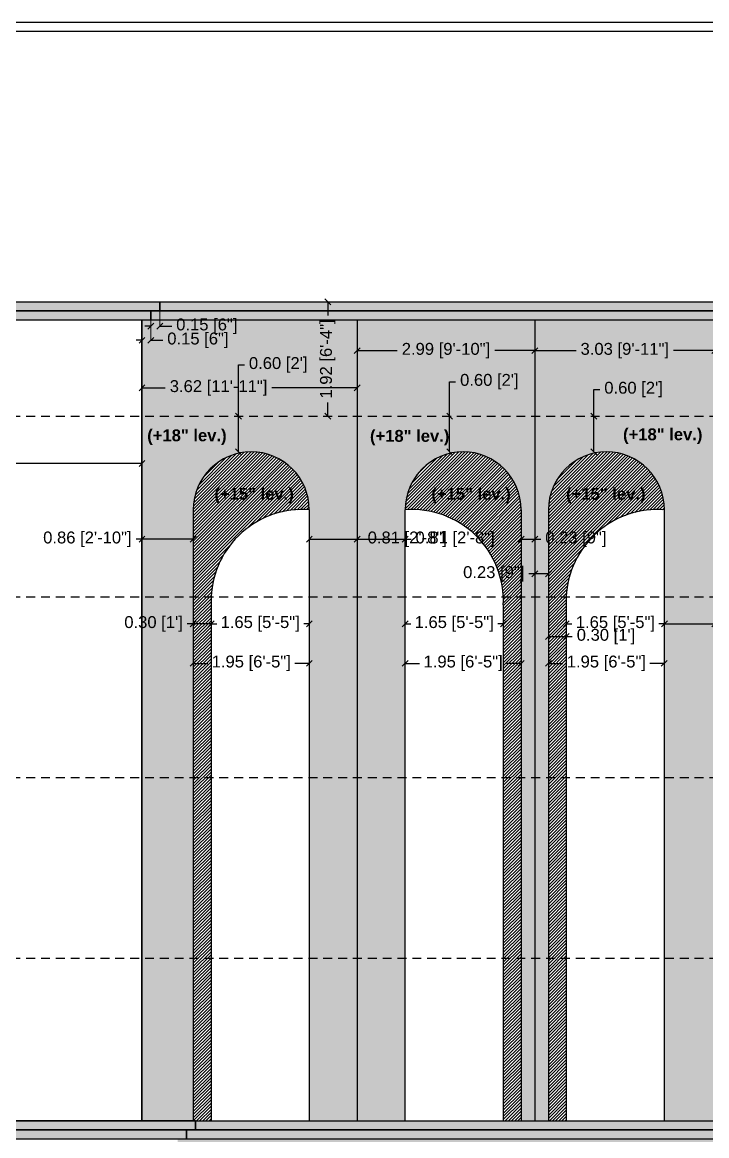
# Model space of a CAD drawing. Header units: metres. Extents: x 0 to 8495, y 0 to 3455.
# Drawn here: x 8321.57 to 8333.09, y 88.97 to 107.71 of the extents above; entities that cross this region are included whole.
import ezdxf

# ---------------------------------------------------------------- set-up
doc = ezdxf.new("R2010")
doc.units = ezdxf.units.M
doc.header["$MEASUREMENT"] = 0
doc.linetypes.add('DASHED', pattern=[0.75, 0.5, -0.25])
doc.layers.get('0').update_dxf_attribs({"lineweight": 18})
doc.layers.add('Columns', color=12, linetype='Continuous', lineweight=25)
doc.styles.add('Annotative', font='arial.ttf')
doc.dimstyles.get("Standard").update_dxf_attribs({"dimtxt": 0.2, "dimasz": 0.1, "dimexe": 0.08, "dimexo": 0.1125, "dimgap": 0.09, "dimtad": 0, "dimtoh": 1, "dimzin": 0, "dimdsep": 46, "dimtxsty": 'Annotative', "dimblk": 'OBLIQUE', "dimcen": 0.09, "dimse1": 1, "dimse2": 1, "dimclrt": 256, "dimadec": 0, "dimazin": 0, "dimtfac": 1, "dimtofl": 0, "dimtmove": 0, "dimatfit": 3, "dimldrblk": 'OBLIQUE', "dimfxl": 1, "dimtolj": 1, "dimtzin": 0, "dimarcsym": 0})

# ---------------------------------------------------------------- blocks, each defined once
blk = doc.blocks.new('_Oblique')
at = {"color": 0, "linetype": 'ByBlock', "lineweight": -2}
blk.add_line((-0.5, -0.5), (0.5, 0.5), dxfattribs=at)
blk = doc.blocks.new('*D326')
at = {"color": 0, "lineweight": -2, "transparency": 16777216}
for p, q in [((8312.308, 100.281), (8317.233, 100.281)), ((8323.586, 100.281), (8318.661, 100.281))]:
    blk.add_line(p, q, dxfattribs=at)
at = {"layer": 'Defpoints', "color": 0, "transparency": 16777216}
for p in [(8312.308, 101.078), (8323.586, 101.078), (8323.586, 100.281)]:
    blk.add_point(p, dxfattribs=at)
at = {"color": 0, "lineweight": -2, "transparency": 16777216, "xscale": 0.1, "yscale": 0.1, "zscale": 0.1, "rotation": 180}
blk.add_blockref('_Oblique', (8312.308, 100.281), dxfattribs=at)
at = {"color": 0, "lineweight": -2, "transparency": 16777216, "xscale": 0.1, "yscale": 0.1, "zscale": 0.1}
blk.add_blockref('_Oblique', (8323.586, 100.281), dxfattribs=at)
at = {"transparency": 16777216, "insert": (8317.947, 100.281), "char_height": 0.2, "attachment_point": 5, "style": 'Annotative'}
blk.add_mtext("\\A1;11.28 [37']", dxfattribs=at)
blk = doc.blocks.new('*D327')
at = {"color": 0, "lineweight": -2, "transparency": 16777216}
for p, q in [((8323.586, 102.354), (8323.486, 102.354)), ((8323.736, 102.354), (8323.936, 102.354))]:
    blk.add_line(p, q, dxfattribs=at)
at = {"layer": 'Defpoints', "color": 0, "transparency": 16777216}
for p in [(8323.586, 102.701), (8323.736, 102.701), (8323.736, 102.354)]:
    blk.add_point(p, dxfattribs=at)
at = {"color": 0, "lineweight": -2, "transparency": 16777216, "xscale": 0.1, "yscale": 0.1, "zscale": 0.1}
blk.add_blockref('_Oblique', (8323.586, 102.354), dxfattribs=at)
at = {"color": 0, "lineweight": -2, "transparency": 16777216, "xscale": 0.1, "yscale": 0.1, "zscale": 0.1, "rotation": 180}
blk.add_blockref('_Oblique', (8323.736, 102.354), dxfattribs=at)
at = {"transparency": 16777216, "insert": (8324.527, 102.354), "char_height": 0.2, "attachment_point": 5, "style": 'Annotative'}
blk.add_mtext('\\A1;0.15 [6"]', dxfattribs=at)
blk = doc.blocks.new('*D328')
at = {"color": 0, "lineweight": -2, "transparency": 16777216}
for p, q in [((8323.736, 102.591), (8323.636, 102.591)), ((8323.886, 102.591), (8324.086, 102.591))]:
    blk.add_line(p, q, dxfattribs=at)
at = {"layer": 'Defpoints', "color": 0, "transparency": 16777216}
for p in [(8323.736, 102.851), (8323.886, 102.851), (8323.886, 102.591)]:
    blk.add_point(p, dxfattribs=at)
at = {"color": 0, "lineweight": -2, "transparency": 16777216, "xscale": 0.1, "yscale": 0.1, "zscale": 0.1}
blk.add_blockref('_Oblique', (8323.736, 102.591), dxfattribs=at)
at = {"color": 0, "lineweight": -2, "transparency": 16777216, "xscale": 0.1, "yscale": 0.1, "zscale": 0.1, "rotation": 180}
blk.add_blockref('_Oblique', (8323.886, 102.591), dxfattribs=at)
at = {"transparency": 16777216, "insert": (8324.677, 102.591), "char_height": 0.2, "attachment_point": 5, "style": 'Annotative'}
blk.add_mtext('\\A1;0.15 [6"]', dxfattribs=at)
blk = doc.blocks.new('*D329')
at = {"color": 0, "lineweight": -2, "transparency": 16777216}
for p, q in [((8323.586, 101.553), (8323.978, 101.553)), ((8327.208, 101.553), (8325.772, 101.553))]:
    blk.add_line(p, q, dxfattribs=at)
at = {"layer": 'Defpoints', "color": 0, "transparency": 16777216}
for p in [(8327.208, 101.553), (8323.586, 101.078), (8327.208, 101.078)]:
    blk.add_point(p, dxfattribs=at)
at = {"color": 0, "lineweight": -2, "transparency": 16777216, "xscale": 0.1, "yscale": 0.1, "zscale": 0.1, "rotation": 180}
blk.add_blockref('_Oblique', (8323.586, 101.553), dxfattribs=at)
at = {"color": 0, "lineweight": -2, "transparency": 16777216, "xscale": 0.1, "yscale": 0.1, "zscale": 0.1}
blk.add_blockref('_Oblique', (8327.208, 101.553), dxfattribs=at)
at = {"transparency": 16777216, "insert": (8324.875, 101.553), "char_height": 0.2, "attachment_point": 5, "style": 'Annotative'}
blk.add_mtext('\\A1;3.62 [11\'-11"]', dxfattribs=at)
blk = doc.blocks.new('*D330')
at = {"color": 0, "lineweight": -2, "transparency": 16777216}
for p, q in [((8326.712, 103.001), (8326.712, 102.772)), ((8326.712, 101.078), (8326.712, 101.307))]:
    blk.add_line(p, q, dxfattribs=at)
at = {"layer": 'Defpoints', "color": 0, "transparency": 16777216}
for p in [(8327.189, 103.001), (8326.712, 101.078), (8327.189, 101.078)]:
    blk.add_point(p, dxfattribs=at)
at = {"color": 0, "lineweight": -2, "transparency": 16777216, "xscale": 0.1, "yscale": 0.1, "zscale": 0.1}
for p, rotation in [((8326.712, 103.001), 90), ((8326.712, 101.078), 270)]:
    blk.add_blockref('_Oblique', p, dxfattribs=dict(at, rotation=rotation))
at = {"transparency": 16777216, "insert": (8326.712, 102.04), "char_height": 0.2, "attachment_point": 5, "rotation": 90, "style": 'Annotative'}
blk.add_mtext('\\A1;1.92 [6\'-4"]', dxfattribs=at)
blk = doc.blocks.new('*D331')
at = {"color": 0, "lineweight": -2, "transparency": 16777216}
for p, q in [((8325.21, 101.078), (8325.21, 101.941)), ((8325.21, 101.941), (8325.31, 101.941)), ((8325.21, 100.478), (8325.21, 101.078))]:
    blk.add_line(p, q, dxfattribs=at)
at = {"layer": 'Defpoints', "color": 0, "transparency": 16777216}
for p in [(8325.21, 101.078), (8325.425, 101.078), (8325.425, 100.478)]:
    blk.add_point(p, dxfattribs=at)
at = {"color": 0, "lineweight": -2, "transparency": 16777216, "xscale": 0.1, "yscale": 0.1, "zscale": 0.1}
for p, rotation in [((8325.21, 101.078), 90), ((8325.21, 100.478), 270)]:
    blk.add_blockref('_Oblique', p, dxfattribs=dict(at, rotation=rotation))
at = {"transparency": 16777216, "insert": (8325.878, 101.941), "char_height": 0.2, "attachment_point": 5, "style": 'Annotative'}
blk.add_mtext("\\A1;0.60 [2']", dxfattribs=at)
blk = doc.blocks.new('*D332')
at = {"color": 0, "lineweight": -2, "transparency": 16777216}
for p, q in [((8323.586, 99.006), (8323.486, 99.006)), ((8324.449, 99.006), (8323.586, 99.006))]:
    blk.add_line(p, q, dxfattribs=at)
at = {"layer": 'Defpoints', "color": 0, "transparency": 16777216}
for p in [(8323.586, 99.502), (8324.449, 99.502), (8323.586, 99.006)]:
    blk.add_point(p, dxfattribs=at)
at = {"color": 0, "lineweight": -2, "transparency": 16777216, "xscale": 0.1, "yscale": 0.1, "zscale": 0.1, "rotation": 180}
blk.add_blockref('_Oblique', (8323.586, 99.006), dxfattribs=at)
at = {"color": 0, "lineweight": -2, "transparency": 16777216, "xscale": 0.1, "yscale": 0.1, "zscale": 0.1}
blk.add_blockref('_Oblique', (8324.449, 99.006), dxfattribs=at)
at = {"transparency": 16777216, "insert": (8322.667, 99.006), "char_height": 0.2, "attachment_point": 5, "style": 'Annotative'}
blk.add_mtext('\\A1;0.86 [2\'-10"]', dxfattribs=at)
blk = doc.blocks.new('*D333')
at = {"color": 0, "lineweight": -2, "transparency": 16777216}
for p, q in [((8326.402, 99.006), (8327.208, 99.006)), ((8327.208, 99.006), (8327.308, 99.006))]:
    blk.add_line(p, q, dxfattribs=at)
at = {"layer": 'Defpoints', "color": 0, "transparency": 16777216}
for p in [(8326.402, 99.006), (8327.208, 99.006), (8327.208, 99.006)]:
    blk.add_point(p, dxfattribs=at)
at = {"color": 0, "lineweight": -2, "transparency": 16777216, "xscale": 0.1, "yscale": 0.1, "zscale": 0.1, "rotation": 180}
blk.add_blockref('_Oblique', (8326.402, 99.006), dxfattribs=at)
at = {"color": 0, "lineweight": -2, "transparency": 16777216, "xscale": 0.1, "yscale": 0.1, "zscale": 0.1}
blk.add_blockref('_Oblique', (8327.208, 99.006), dxfattribs=at)
at = {"transparency": 16777216, "insert": (8328.05, 99.006), "char_height": 0.2, "attachment_point": 5, "style": 'Annotative'}
blk.add_mtext('\\A1;0.81 [2\'-8"]', dxfattribs=at)
blk = doc.blocks.new('*D334')
at = {"color": 0, "lineweight": -2, "transparency": 16777216}
for p, q in [((8324.749, 97.582), (8324.843, 97.582)), ((8326.402, 97.582), (8326.308, 97.582))]:
    blk.add_line(p, q, dxfattribs=at)
at = {"layer": 'Defpoints', "color": 0, "transparency": 16777216}
for p in [(8324.749, 98.038), (8326.402, 98.038), (8326.402, 97.582)]:
    blk.add_point(p, dxfattribs=at)
at = {"color": 0, "lineweight": -2, "transparency": 16777216, "xscale": 0.1, "yscale": 0.1, "zscale": 0.1, "rotation": 180}
blk.add_blockref('_Oblique', (8324.749, 97.582), dxfattribs=at)
at = {"color": 0, "lineweight": -2, "transparency": 16777216, "xscale": 0.1, "yscale": 0.1, "zscale": 0.1}
blk.add_blockref('_Oblique', (8326.402, 97.582), dxfattribs=at)
at = {"transparency": 16777216, "insert": (8325.575, 97.582), "char_height": 0.2, "attachment_point": 5, "style": 'Annotative'}
blk.add_mtext('\\A1;1.65 [5\'-5"]', dxfattribs=at)
blk = doc.blocks.new('*D335')
at = {"color": 0, "lineweight": -2, "transparency": 16777216}
for p, q in [((8324.449, 96.918), (8324.693, 96.918)), ((8326.402, 96.918), (8326.158, 96.918))]:
    blk.add_line(p, q, dxfattribs=at)
at = {"layer": 'Defpoints', "color": 0, "transparency": 16777216}
for p in [(8324.449, 99.502), (8326.402, 99.006), (8326.402, 96.918)]:
    blk.add_point(p, dxfattribs=at)
at = {"color": 0, "lineweight": -2, "transparency": 16777216, "xscale": 0.1, "yscale": 0.1, "zscale": 0.1, "rotation": 180}
blk.add_blockref('_Oblique', (8324.449, 96.918), dxfattribs=at)
at = {"color": 0, "lineweight": -2, "transparency": 16777216, "xscale": 0.1, "yscale": 0.1, "zscale": 0.1}
blk.add_blockref('_Oblique', (8326.402, 96.918), dxfattribs=at)
at = {"transparency": 16777216, "insert": (8325.425, 96.918), "char_height": 0.2, "attachment_point": 5, "style": 'Annotative'}
blk.add_mtext('\\A1;1.95 [6\'-5"]', dxfattribs=at)
blk = doc.blocks.new('*D336')
at = {"color": 0, "lineweight": -2, "transparency": 16777216}
for p, q in [((8324.449, 97.582), (8324.349, 97.582)), ((8324.749, 97.582), (8324.449, 97.582))]:
    blk.add_line(p, q, dxfattribs=at)
at = {"layer": 'Defpoints', "color": 0, "transparency": 16777216}
for p in [(8324.449, 97.582), (8324.449, 97.582), (8324.749, 97.582)]:
    blk.add_point(p, dxfattribs=at)
at = {"color": 0, "lineweight": -2, "transparency": 16777216, "xscale": 0.1, "yscale": 0.1, "zscale": 0.1, "rotation": 180}
blk.add_blockref('_Oblique', (8324.449, 97.582), dxfattribs=at)
at = {"color": 0, "lineweight": -2, "transparency": 16777216, "xscale": 0.1, "yscale": 0.1, "zscale": 0.1}
blk.add_blockref('_Oblique', (8324.749, 97.582), dxfattribs=at)
at = {"transparency": 16777216, "insert": (8323.781, 97.582), "char_height": 0.2, "attachment_point": 5, "style": 'Annotative'}
blk.add_mtext("\\A1;0.30 [1']", dxfattribs=at)
blk = doc.blocks.new('*D337')
at = {"color": 0, "lineweight": -2, "transparency": 16777216}
for p, q in [((8327.208, 99.006), (8328.014, 99.006)), ((8328.014, 99.006), (8328.114, 99.006))]:
    blk.add_line(p, q, dxfattribs=at)
at = {"layer": 'Defpoints', "color": 0, "transparency": 16777216}
for p in [(8327.208, 99.006), (8328.014, 99.006), (8328.014, 99.006)]:
    blk.add_point(p, dxfattribs=at)
at = {"color": 0, "lineweight": -2, "transparency": 16777216, "xscale": 0.1, "yscale": 0.1, "zscale": 0.1, "rotation": 180}
blk.add_blockref('_Oblique', (8327.208, 99.006), dxfattribs=at)
at = {"color": 0, "lineweight": -2, "transparency": 16777216, "xscale": 0.1, "yscale": 0.1, "zscale": 0.1}
blk.add_blockref('_Oblique', (8328.014, 99.006), dxfattribs=at)
at = {"transparency": 16777216, "insert": (8328.856, 99.006), "char_height": 0.2, "attachment_point": 5, "style": 'Annotative'}
blk.add_mtext('\\A1;0.81 [2\'-8"]', dxfattribs=at)
blk = doc.blocks.new('*D338')
at = {"color": 0, "lineweight": -2, "transparency": 16777216}
for p, q in [((8328.014, 97.582), (8328.109, 97.582)), ((8329.668, 97.582), (8329.574, 97.582))]:
    blk.add_line(p, q, dxfattribs=at)
at = {"layer": 'Defpoints', "color": 0, "transparency": 16777216}
for p in [(8328.014, 98.038), (8329.668, 97.969), (8329.668, 97.582)]:
    blk.add_point(p, dxfattribs=at)
at = {"color": 0, "lineweight": -2, "transparency": 16777216, "xscale": 0.1, "yscale": 0.1, "zscale": 0.1, "rotation": 180}
blk.add_blockref('_Oblique', (8328.014, 97.582), dxfattribs=at)
at = {"color": 0, "lineweight": -2, "transparency": 16777216, "xscale": 0.1, "yscale": 0.1, "zscale": 0.1}
blk.add_blockref('_Oblique', (8329.668, 97.582), dxfattribs=at)
at = {"transparency": 16777216, "insert": (8328.841, 97.582), "char_height": 0.2, "attachment_point": 5, "style": 'Annotative'}
blk.add_mtext('\\A1;1.65 [5\'-5"]', dxfattribs=at)
blk = doc.blocks.new('*D339')
at = {"color": 0, "lineweight": -2, "transparency": 16777216}
for p, q in [((8328.014, 96.918), (8328.258, 96.918)), ((8329.967, 96.918), (8329.723, 96.918))]:
    blk.add_line(p, q, dxfattribs=at)
at = {"layer": 'Defpoints', "color": 0, "transparency": 16777216}
for p in [(8328.014, 99.006), (8329.967, 99.006), (8329.967, 96.918)]:
    blk.add_point(p, dxfattribs=at)
at = {"color": 0, "lineweight": -2, "transparency": 16777216, "xscale": 0.1, "yscale": 0.1, "zscale": 0.1, "rotation": 180}
blk.add_blockref('_Oblique', (8328.014, 96.918), dxfattribs=at)
at = {"color": 0, "lineweight": -2, "transparency": 16777216, "xscale": 0.1, "yscale": 0.1, "zscale": 0.1}
blk.add_blockref('_Oblique', (8329.967, 96.918), dxfattribs=at)
at = {"transparency": 16777216, "insert": (8328.991, 96.918), "char_height": 0.2, "attachment_point": 5, "style": 'Annotative'}
blk.add_mtext('\\A1;1.95 [6\'-5"]', dxfattribs=at)
blk = doc.blocks.new('*D340')
at = {"color": 0, "lineweight": -2, "transparency": 16777216}
for p, q in [((8329.967, 99.006), (8330.197, 99.006)), ((8330.197, 99.006), (8330.297, 99.006))]:
    blk.add_line(p, q, dxfattribs=at)
at = {"layer": 'Defpoints', "color": 0, "transparency": 16777216}
for p in [(8329.967, 99.006), (8330.197, 99.006), (8330.197, 99.006)]:
    blk.add_point(p, dxfattribs=at)
at = {"color": 0, "lineweight": -2, "transparency": 16777216, "xscale": 0.1, "yscale": 0.1, "zscale": 0.1, "rotation": 180}
blk.add_blockref('_Oblique', (8329.967, 99.006), dxfattribs=at)
at = {"color": 0, "lineweight": -2, "transparency": 16777216, "xscale": 0.1, "yscale": 0.1, "zscale": 0.1}
blk.add_blockref('_Oblique', (8330.197, 99.006), dxfattribs=at)
at = {"transparency": 16777216, "insert": (8330.888, 99.006), "char_height": 0.2, "attachment_point": 5, "style": 'Annotative'}
blk.add_mtext('\\A1;0.23 [9"]', dxfattribs=at)
blk = doc.blocks.new('*D341')
at = {"color": 0, "lineweight": -2, "transparency": 16777216}
for p, q in [((8330.197, 98.423), (8330.097, 98.423)), ((8330.427, 98.423), (8330.197, 98.423))]:
    blk.add_line(p, q, dxfattribs=at)
at = {"layer": 'Defpoints', "color": 0, "transparency": 16777216}
for p in [(8330.197, 98.423), (8330.197, 98.038), (8330.427, 98.038)]:
    blk.add_point(p, dxfattribs=at)
at = {"color": 0, "lineweight": -2, "transparency": 16777216, "xscale": 0.1, "yscale": 0.1, "zscale": 0.1, "rotation": 180}
blk.add_blockref('_Oblique', (8330.197, 98.423), dxfattribs=at)
at = {"color": 0, "lineweight": -2, "transparency": 16777216, "xscale": 0.1, "yscale": 0.1, "zscale": 0.1}
blk.add_blockref('_Oblique', (8330.427, 98.423), dxfattribs=at)
at = {"transparency": 16777216, "insert": (8329.506, 98.423), "char_height": 0.2, "attachment_point": 5, "style": 'Annotative'}
blk.add_mtext('\\A1;0.23 [9"]', dxfattribs=at)
blk = doc.blocks.new('*D342')
at = {"color": 0, "lineweight": -2, "transparency": 16777216}
for p, q in [((8330.427, 97.368), (8330.727, 97.368)), ((8330.727, 97.368), (8330.827, 97.368))]:
    blk.add_line(p, q, dxfattribs=at)
at = {"layer": 'Defpoints', "color": 0, "transparency": 16777216}
for p in [(8330.427, 98.038), (8330.727, 98.038), (8330.727, 97.368)]:
    blk.add_point(p, dxfattribs=at)
at = {"color": 0, "lineweight": -2, "transparency": 16777216, "xscale": 0.1, "yscale": 0.1, "zscale": 0.1, "rotation": 180}
blk.add_blockref('_Oblique', (8330.427, 97.368), dxfattribs=at)
at = {"color": 0, "lineweight": -2, "transparency": 16777216, "xscale": 0.1, "yscale": 0.1, "zscale": 0.1}
blk.add_blockref('_Oblique', (8330.727, 97.368), dxfattribs=at)
at = {"transparency": 16777216, "insert": (8331.395, 97.368), "char_height": 0.2, "attachment_point": 5, "style": 'Annotative'}
blk.add_mtext("\\A1;0.30 [1']", dxfattribs=at)
blk = doc.blocks.new('*D343')
at = {"color": 0, "lineweight": -2, "transparency": 16777216}
for p, q in [((8330.727, 97.582), (8330.821, 97.582)), ((8332.379, 97.582), (8332.285, 97.582))]:
    blk.add_line(p, q, dxfattribs=at)
at = {"layer": 'Defpoints', "color": 0, "transparency": 16777216}
for p in [(8330.727, 98.038), (8332.379, 98.038), (8332.379, 97.582)]:
    blk.add_point(p, dxfattribs=at)
at = {"color": 0, "lineweight": -2, "transparency": 16777216, "xscale": 0.1, "yscale": 0.1, "zscale": 0.1, "rotation": 180}
blk.add_blockref('_Oblique', (8330.727, 97.582), dxfattribs=at)
at = {"color": 0, "lineweight": -2, "transparency": 16777216, "xscale": 0.1, "yscale": 0.1, "zscale": 0.1}
blk.add_blockref('_Oblique', (8332.379, 97.582), dxfattribs=at)
at = {"transparency": 16777216, "insert": (8331.553, 97.582), "char_height": 0.2, "attachment_point": 5, "style": 'Annotative'}
blk.add_mtext('\\A1;1.65 [5\'-5"]', dxfattribs=at)
blk = doc.blocks.new('*D344')
at = {"color": 0, "lineweight": -2, "transparency": 16777216}
for p, q in [((8330.427, 96.918), (8330.669, 96.918)), ((8332.375, 96.918), (8332.133, 96.918))]:
    blk.add_line(p, q, dxfattribs=at)
at = {"layer": 'Defpoints', "color": 0, "transparency": 16777216}
for p in [(8330.427, 99.502), (8332.375, 99.502), (8332.375, 96.918)]:
    blk.add_point(p, dxfattribs=at)
at = {"color": 0, "lineweight": -2, "transparency": 16777216, "xscale": 0.1, "yscale": 0.1, "zscale": 0.1, "rotation": 180}
blk.add_blockref('_Oblique', (8330.427, 96.918), dxfattribs=at)
at = {"color": 0, "lineweight": -2, "transparency": 16777216, "xscale": 0.1, "yscale": 0.1, "zscale": 0.1}
blk.add_blockref('_Oblique', (8332.375, 96.918), dxfattribs=at)
at = {"transparency": 16777216, "insert": (8331.401, 96.918), "char_height": 0.2, "attachment_point": 5, "style": 'Annotative'}
blk.add_mtext('\\A1;1.95 [6\'-5"]', dxfattribs=at)
blk = doc.blocks.new('*D345')
at = {"color": 0, "lineweight": -2, "transparency": 16777216}
for p, q in [((8328.764, 101.078), (8328.764, 101.658)), ((8328.764, 101.658), (8328.864, 101.658)), ((8328.764, 100.478), (8328.764, 101.078))]:
    blk.add_line(p, q, dxfattribs=at)
at = {"layer": 'Defpoints', "color": 0, "transparency": 16777216}
for p in [(8328.764, 101.078), (8328.991, 101.078), (8328.991, 100.478)]:
    blk.add_point(p, dxfattribs=at)
at = {"color": 0, "lineweight": -2, "transparency": 16777216, "xscale": 0.1, "yscale": 0.1, "zscale": 0.1}
for p, rotation in [((8328.764, 101.078), 90), ((8328.764, 100.478), 270)]:
    blk.add_blockref('_Oblique', p, dxfattribs=dict(at, rotation=rotation))
at = {"transparency": 16777216, "insert": (8329.432, 101.658), "char_height": 0.2, "attachment_point": 5, "style": 'Annotative'}
blk.add_mtext("\\A1;0.60 [2']", dxfattribs=at)
blk = doc.blocks.new('*D346')
at = {"color": 0, "lineweight": -2, "transparency": 16777216}
for p, q in [((8331.191, 101.078), (8331.191, 101.526)), ((8331.191, 101.526), (8331.291, 101.526)), ((8331.191, 100.478), (8331.191, 101.078))]:
    blk.add_line(p, q, dxfattribs=at)
at = {"layer": 'Defpoints', "color": 0, "transparency": 16777216}
for p in [(8331.191, 101.078), (8331.403, 101.078), (8331.403, 100.478)]:
    blk.add_point(p, dxfattribs=at)
at = {"color": 0, "lineweight": -2, "transparency": 16777216, "xscale": 0.1, "yscale": 0.1, "zscale": 0.1}
for p, rotation in [((8331.191, 101.078), 90), ((8331.191, 100.478), 270)]:
    blk.add_blockref('_Oblique', p, dxfattribs=dict(at, rotation=rotation))
at = {"transparency": 16777216, "insert": (8331.859, 101.526), "char_height": 0.2, "attachment_point": 5, "style": 'Annotative'}
blk.add_mtext("\\A1;0.60 [2']", dxfattribs=at)
blk = doc.blocks.new('*D348')
at = {"color": 0, "lineweight": -2, "transparency": 16777216}
for p, q in [((8332.379, 97.582), (8333.226, 97.582)), ((8333.226, 97.582), (8333.326, 97.582))]:
    blk.add_line(p, q, dxfattribs=at)
at = {"layer": 'Defpoints', "color": 0, "transparency": 16777216}
for p in [(8332.379, 97.582), (8333.226, 97.582), (8333.226, 97.582)]:
    blk.add_point(p, dxfattribs=at)
at = {"color": 0, "lineweight": -2, "transparency": 16777216, "xscale": 0.1, "yscale": 0.1, "zscale": 0.1, "rotation": 180}
blk.add_blockref('_Oblique', (8332.379, 97.582), dxfattribs=at)
at = {"color": 0, "lineweight": -2, "transparency": 16777216, "xscale": 0.1, "yscale": 0.1, "zscale": 0.1}
blk.add_blockref('_Oblique', (8333.226, 97.582), dxfattribs=at)
at = {"transparency": 16777216, "insert": (8334.068, 97.582), "char_height": 0.2, "attachment_point": 5, "style": 'Annotative'}
blk.add_mtext('\\A1;0.85 [2\'-9"]', dxfattribs=at)
blk = doc.blocks.new('*D366')
at = {"color": 0, "lineweight": -2, "transparency": 16777216}
for p, q in [((8330.197, 102.18), (8330.892, 102.18)), ((8333.226, 102.18), (8332.531, 102.18))]:
    blk.add_line(p, q, dxfattribs=at)
at = {"layer": 'Defpoints', "color": 0, "transparency": 16777216}
for p in [(8330.197, 102.18), (8330.197, 101.078), (8333.226, 101.078)]:
    blk.add_point(p, dxfattribs=at)
at = {"color": 0, "lineweight": -2, "transparency": 16777216, "xscale": 0.1, "yscale": 0.1, "zscale": 0.1, "rotation": 180}
blk.add_blockref('_Oblique', (8330.197, 102.18), dxfattribs=at)
at = {"color": 0, "lineweight": -2, "transparency": 16777216, "xscale": 0.1, "yscale": 0.1, "zscale": 0.1}
blk.add_blockref('_Oblique', (8333.226, 102.18), dxfattribs=at)
at = {"transparency": 16777216, "insert": (8331.711, 102.18), "char_height": 0.2, "attachment_point": 5, "style": 'Annotative'}
blk.add_mtext('\\A1;3.03 [9\'-11"]', dxfattribs=at)
blk = doc.blocks.new('*D367')
at = {"color": 0, "lineweight": -2, "transparency": 16777216}
for p, q in [((8327.208, 102.18), (8327.881, 102.18)), ((8330.197, 102.18), (8329.523, 102.18))]:
    blk.add_line(p, q, dxfattribs=at)
at = {"layer": 'Defpoints', "color": 0, "transparency": 16777216}
for p in [(8327.208, 102.18), (8327.208, 101.078), (8330.197, 101.078)]:
    blk.add_point(p, dxfattribs=at)
at = {"color": 0, "lineweight": -2, "transparency": 16777216, "xscale": 0.1, "yscale": 0.1, "zscale": 0.1, "rotation": 180}
blk.add_blockref('_Oblique', (8327.208, 102.18), dxfattribs=at)
at = {"color": 0, "lineweight": -2, "transparency": 16777216, "xscale": 0.1, "yscale": 0.1, "zscale": 0.1}
blk.add_blockref('_Oblique', (8330.197, 102.18), dxfattribs=at)
at = {"transparency": 16777216, "insert": (8328.702, 102.18), "char_height": 0.2, "attachment_point": 5, "style": 'Annotative'}
blk.add_mtext('\\A1;2.99 [9\'-10"]', dxfattribs=at)

msp = doc.modelspace()

# ---------------------------------------------------------------- hatches: boundary and pattern name
h = msp.add_hatch()
h.set_pattern_fill('DOTS', color=252)
h.paths.add_polyline_path([(8326.402, 99.502), (8326.402, 98.038), (8327.208, 98.038), (8327.208, 101.078), (8323.586, 101.078), (8323.586, 98.038), (8324.449, 98.038), (8324.449, 99.502, -1)])
h.paths.add_polyline_path([(8324.449, 98.038), (8323.586, 98.038), (8323.586, 94.998), (8324.449, 94.998)])
h.paths.add_polyline_path([(8324.449, 94.998), (8323.586, 94.998), (8323.586, 91.958), (8324.449, 91.958)])
h.paths.add_polyline_path([(8324.449, 91.958), (8323.586, 91.958), (8323.586, 89.218), (8324.449, 89.218)])
h.paths.add_polyline_path([(8327.208, 91.958), (8326.402, 91.958), (8326.402, 89.218), (8327.208, 89.218)])
h.paths.add_polyline_path([(8327.208, 94.998), (8326.402, 94.998), (8326.402, 91.958), (8327.208, 91.958)])
h.paths.add_polyline_path([(8327.208, 98.038), (8326.402, 98.038), (8326.402, 94.998), (8327.208, 94.998)])
h.paths.add_polyline_path([(8327.208, 102.701), (8323.736, 102.701), (8323.586, 102.701), (8323.586, 102.354), (8323.586, 101.078), (8327.208, 101.078)])
h.paths.add_polyline_path([(8330.197, 102.701), (8327.208, 102.701), (8327.208, 101.078), (8330.197, 101.078)])
h.paths.add_polyline_path([(8329.967, 99.502), (8329.967, 98.038), (8330.197, 98.038), (8330.197, 101.078), (8327.208, 101.078), (8327.208, 98.038), (8328.014, 98.038), (8328.014, 99.502, -1)])
h.paths.add_polyline_path([(8328.014, 98.038), (8327.208, 98.038), (8327.208, 94.998), (8328.014, 94.998)])
h.paths.add_polyline_path([(8328.014, 94.998), (8327.208, 94.998), (8327.208, 91.958), (8328.014, 91.958)])
h.paths.add_polyline_path([(8328.014, 91.958), (8327.208, 91.958), (8327.208, 89.218), (8328.014, 89.218)])
h.paths.add_polyline_path([(8330.197, 91.958), (8329.967, 91.958), (8329.967, 89.218), (8330.197, 89.218)])
h.paths.add_polyline_path([(8330.197, 94.998), (8329.967, 94.998), (8329.967, 91.958), (8330.197, 91.958)])
h.paths.add_polyline_path([(8330.197, 98.038), (8329.967, 98.038), (8329.967, 94.998), (8330.197, 94.998)])
h.paths.add_polyline_path([(8332.379, 99.502), (8332.379, 98.038), (8333.226, 98.038), (8333.226, 101.078), (8330.197, 101.078), (8330.197, 98.038), (8330.427, 98.038), (8330.427, 99.502, -1)])
h.paths.add_polyline_path([(8333.226, 102.701), (8330.197, 102.701), (8330.197, 101.078), (8333.226, 101.078)])
h.paths.add_polyline_path([(8333.226, 98.038), (8332.379, 98.038), (8332.379, 94.998), (8333.226, 94.998)])
h.paths.add_polyline_path([(8330.427, 98.038), (8330.197, 98.038), (8330.197, 94.998), (8330.427, 94.998)])
h.paths.add_polyline_path([(8330.427, 94.998), (8330.197, 94.998), (8330.197, 91.958), (8330.427, 91.958)])
h.paths.add_polyline_path([(8330.427, 91.958), (8330.197, 91.958), (8330.197, 89.218), (8330.427, 89.218)])
h.paths.add_polyline_path([(8333.226, 94.998), (8332.379, 94.998), (8332.379, 91.958), (8333.226, 91.958)])
h.paths.add_polyline_path([(8333.226, 91.958), (8332.379, 91.958), (8332.379, 89.218), (8333.226, 89.218)])
h.paths.add_polyline_path([(8334.073, 91.958), (8333.226, 91.958), (8333.226, 89.218), (8334.073, 89.218)])
h.paths.add_polyline_path([(8334.073, 94.998), (8333.226, 94.998), (8333.226, 91.958), (8334.073, 91.958)])
h.paths.add_polyline_path([(8334.073, 98.038), (8333.226, 98.038), (8333.226, 94.998), (8334.073, 94.998)])
h.paths.add_polyline_path([(8336.025, 99.502), (8336.025, 98.038), (8336.968, 98.038), (8336.968, 101.078), (8333.226, 101.078), (8333.226, 98.038), (8334.073, 98.038), (8334.073, 99.502, -1)])
h.paths.add_polyline_path([(8336.968, 102.701), (8333.226, 102.701), (8333.226, 101.078), (8336.968, 101.078)])
h.paths.add_polyline_path([(8336.968, 98.038), (8336.025, 98.038), (8336.025, 94.998), (8336.968, 94.998)])
h.paths.add_polyline_path([(8336.968, 94.998), (8336.025, 94.998), (8336.025, 91.958), (8336.968, 91.958)])
h.paths.add_polyline_path([(8336.968, 91.958), (8336.025, 91.958), (8336.025, 89.218), (8336.968, 89.218)])
h.paths.add_polyline_path([(8323.61, 100.542), (8325.046, 100.542), (8325.046, 100.954), (8323.61, 100.954)], flags=24)
h.paths.add_polyline_path([(8327.358, 100.533), (8328.794, 100.533), (8328.794, 100.946), (8327.358, 100.946)], flags=24)
h.paths.add_polyline_path([(8331.618, 100.56), (8333.054, 100.56), (8333.054, 100.972), (8331.618, 100.972)], flags=24)
h.paths.add_polyline_path([(8333.333, 100.551), (8334.769, 100.551), (8334.769, 100.963), (8333.333, 100.963)], flags=24)
h = msp.add_hatch()
h.set_pattern_fill('ANSI31', color=33, scale=0.3)
h.paths.add_polyline_path([(8326.402, 99.502, 1), (8324.449, 99.502), (8324.449, 98.038), (8324.749, 98.038, -0.423425)])
h.paths.add_polyline_path([(8324.749, 98.038), (8324.449, 98.038), (8324.449, 94.998), (8324.749, 94.998)])
h.paths.add_polyline_path([(8324.749, 94.998), (8324.449, 94.998), (8324.449, 91.958), (8324.749, 91.958)])
h.paths.add_polyline_path([(8324.749, 91.958), (8324.449, 91.958), (8324.449, 89.218), (8324.486, 89.218), (8324.749, 89.218)])
h.paths.add_polyline_path([(8329.967, 91.958), (8329.667, 91.958), (8329.667, 89.218), (8329.967, 89.218)])
h.paths.add_polyline_path([(8329.967, 94.998), (8329.667, 94.998), (8329.667, 91.958), (8329.967, 91.958)])
h.paths.add_polyline_path([(8329.967, 98.038), (8329.667, 98.038, -0.022415), (8329.667, 97.901), (8329.667, 94.998), (8329.967, 94.998)])
h.paths.add_polyline_path([(8329.967, 99.502, 1), (8328.014, 99.502, -0.423425), (8329.667, 98.038), (8329.967, 98.038)])
h.paths.add_polyline_path([(8332.379, 99.502, 1), (8330.427, 99.502), (8330.427, 98.038), (8330.727, 98.038, -0.423425)])
h.paths.add_polyline_path([(8330.727, 98.038), (8330.427, 98.038), (8330.427, 94.998), (8330.727, 94.998)])
h.paths.add_polyline_path([(8330.727, 94.998), (8330.427, 94.998), (8330.427, 91.958), (8330.727, 91.958)])
h.paths.add_polyline_path([(8330.727, 91.958), (8330.427, 91.958), (8330.427, 89.218), (8330.727, 89.218)])
h.paths.add_polyline_path([(8336.025, 91.958), (8335.725, 91.958), (8335.725, 89.218), (8336.025, 89.218)])
h.paths.add_polyline_path([(8336.025, 94.998), (8335.725, 94.998), (8335.725, 91.958), (8336.025, 91.958)])
h.paths.add_polyline_path([(8336.025, 98.038), (8335.725, 98.038), (8335.725, 94.998), (8336.025, 94.998)])
h.paths.add_polyline_path([(8336.025, 99.502, 1), (8334.073, 99.502, -0.423425), (8335.725, 98.038), (8336.025, 98.038)])
h.paths.add_polyline_path([(8330.66, 99.558), (8332.096, 99.558), (8332.096, 99.971), (8330.66, 99.971)], flags=24)
h.paths.add_polyline_path([(8334.501, 99.558), (8335.937, 99.558), (8335.937, 99.971), (8334.501, 99.971)], flags=24)
at = {"layer": 'Columns'}
h = msp.add_hatch(color=116, dxfattribs=at)
h.dxf.hatch_style = 1
h.paths.add_polyline_path([(8323.886, 103.001), (8312.308, 103.001), (8312.308, 102.851), (8323.886, 102.851)])
h.paths.add_polyline_path([(8323.736, 102.851), (8312.308, 102.851), (8312.308, 102.701), (8323.736, 102.701)])
h.paths.add_polyline_path([(8336.968, 102.851), (8323.736, 102.851), (8323.736, 102.701), (8336.968, 102.701)])
h.paths.add_polyline_path([(8336.968, 103.001), (8323.886, 103.001), (8323.886, 102.851), (8336.968, 102.851)])
h = msp.add_hatch(color=116, dxfattribs=at)
h.dxf.hatch_style = 1
h.paths.add_polyline_path([(8324.486, 89.218), (8312.308, 89.218), (8312.308, 89.068), (8324.336, 89.068), (8324.486, 89.068)])
h.paths.add_polyline_path([(8324.336, 89.068), (8312.308, 89.068), (8312.308, 88.918), (8324.336, 88.918)])
h.paths.add_polyline_path([(8336.968, 88.918), (8324.186, 88.918), (8324.186, 88.768), (8336.968, 88.768)])
h.paths.add_polyline_path([(8336.968, 89.068), (8324.336, 89.068), (8324.336, 88.918), (8336.968, 88.918)])
h.paths.add_polyline_path([(8336.968, 89.218), (8324.486, 89.218), (8324.486, 89.068), (8336.968, 89.068)])
h.paths.add_polyline_path([(8340.968, 89.218), (8340.068, 89.218), (8340.068, 89.068), (8340.748, 89.068), (8340.968, 89.068)])
h.paths.add_polyline_path([(8340.818, 89.068), (8340.068, 89.068), (8340.068, 88.918), (8340.598, 88.918), (8340.818, 88.918)])
h.paths.add_polyline_path([(8340.668, 88.918), (8340.068, 88.918), (8340.068, 85.268), (8340.668, 85.268)])
h.paths.add_polyline_path([(8340.668, 85.268), (8340.068, 85.268), (8340.068, 81.008), (8340.668, 81.008)])

# ---------------------------------------------------------------- linework, layer by layer
for p, q in [((8323.586, 102.701), (8323.586, 102.354)), ((8323.736, 102.701), (8323.736, 102.354)), ((8323.886, 102.851), (8323.886, 102.591))]:
    msp.add_line(p, q)
at = {"color": 1}
for points in [[(8323.586, 102.701), (8327.208, 102.701), (8327.208, 89.218), (8323.586, 89.218)], [(8327.208, 89.218), (8330.197, 89.218), (8330.197, 102.701), (8327.208, 102.701)], [(8330.197, 102.701), (8333.226, 102.701), (8333.226, 89.218), (8330.197, 89.218)]]:
    msp.add_lwpolyline(points, close=True, dxfattribs=at)
at = {"layer": 'Columns', "color": 116}
for p, q in [((8312.308, 103.001), (8336.968, 103.001)), ((8323.886, 102.851), (8323.886, 103.001)), ((8312.308, 102.851), (8336.968, 102.851)), ((8312.308, 102.701), (8336.968, 102.701)), ((8323.586, 102.701), (8323.736, 102.701)), ((8323.736, 102.701), (8323.736, 102.851)), ((8323.736, 102.851), (8323.886, 102.851)), ((8324.486, 89.218), (8312.308, 89.218)), ((8324.486, 89.068), (8324.486, 89.218)), ((8324.486, 89.218), (8336.968, 89.218)), ((8312.308, 89.068), (8324.486, 89.068)), ((8324.336, 88.918), (8324.336, 89.068)), ((8324.486, 89.068), (8336.968, 89.068))]:
    msp.add_line(p, q, dxfattribs=at)
at = {"layer": 'Columns', "color": 0}
msp.add_line((8323.586, 89.218), (8323.586, 102.701), dxfattribs=at)
at = {"layer": 'Columns', "color": 251}
for p, q in [((8323.586, 102.701), (8323.586, 89.218)), ((8327.208, 102.701), (8327.208, 89.218)), ((8330.197, 102.701), (8330.197, 89.218))]:
    msp.add_line(p, q, dxfattribs=at)
at = {"layer": 'Columns', "color": 6, "linetype": 'DASHED', "ltscale": 0.3}
for p, q in [((8311.137, 101.078), (8340.939, 101.078)), ((8311.137, 98.038), (8341.127, 98.038)), ((8311.137, 94.998), (8341.179, 94.998)), ((8311.137, 91.958), (8341.416, 91.958))]:
    msp.add_line(p, q, dxfattribs=at)
at = {"layer": 'Columns', "color": 1}
for p, q in [((8324.449, 99.502), (8324.449, 89.218)), ((8326.402, 99.502), (8326.402, 89.218)), ((8328.014, 89.218), (8328.014, 99.502)), ((8329.967, 99.502), (8329.967, 89.218)), ((8330.427, 99.502), (8330.427, 89.218)), ((8332.379, 89.218), (8332.379, 99.502))]:
    msp.add_line(p, q, dxfattribs=at)
at = {"layer": 'Columns', "color": 47, "true_color": 0x866a46}
for p, q in [((8324.749, 98.038), (8324.749, 89.218)), ((8330.727, 98.038), (8330.727, 89.218)), ((8329.667, 97.901), (8329.667, 89.218))]:
    msp.add_line(p, q, dxfattribs=at)
at = {"layer": 'Columns', "color": 250}
for points in [[(8306.392, 107.706), (8361.457, 107.706), (8361.457, 75.721), (8306.392, 75.721)], [(8306.542, 107.556), (8361.307, 107.556), (8361.307, 75.871), (8306.542, 75.871)]]:
    msp.add_lwpolyline(points, close=True, dxfattribs=at)
at = {"layer": 'Columns', "color": 1}
for points in [[(8312.308, 103.001), (8323.886, 103.001), (8323.886, 102.851), (8312.308, 102.851)], [(8323.886, 103.001), (8336.968, 103.001), (8336.968, 102.851), (8323.886, 102.851)], [(8323.736, 102.851), (8312.308, 102.851), (8312.308, 102.701), (8323.736, 102.701)], [(8336.968, 102.851), (8323.736, 102.851), (8323.736, 102.701), (8336.968, 102.701)], [(8312.308, 89.218), (8324.486, 89.218), (8324.486, 89.068), (8312.308, 89.068)], [(8324.486, 89.218), (8336.968, 89.218), (8336.968, 89.068), (8324.486, 89.068)], [(8324.336, 89.068), (8312.308, 89.068), (8312.308, 88.918), (8324.336, 88.918)], [(8336.968, 89.068), (8324.336, 89.068), (8324.336, 88.918), (8336.968, 88.918)]]:
    msp.add_lwpolyline(points, close=True, dxfattribs=at)
for centre, start in [((8325.425, 99.502), 360), ((8328.991, 99.502), 360), ((8331.403, 99.502), 0)]:
    msp.add_arc(centre, 0.976, start, 180, dxfattribs=at)
at = {"layer": 'Columns', "color": 47, "true_color": 0x866a46}
for centre, start, end in [((8326.285, 97.969), 85.6358, 177.4319), ((8328.131, 97.969), 357.4319, 94.3642), ((8332.262, 97.969), 85.6358, 177.4319)]:
    msp.add_arc(centre, 1.537, start, end, dxfattribs=at)

# ---------------------------------------------------------------- texts
at = {"char_height": 0.2, "attachment_point": 1, "style": 'Annotative'}
for s, insert in [('{\\fArial|b1|i0|c0|p34;\\C1;(+18" lev.)}', (8323.674, 100.855)), ('{\\fArial|b1|i0|c0|p34;\\C1;(+18" lev.)}', (8327.423, 100.846)), ('{\\fArial|b1|i0|c0|p34;\\C1;(+18" lev.)}', (8331.682, 100.872)), ('{\\fArial|b1|i0|c0|p34;\\C1;(+15" lev.)}', (8324.805, 99.871)), ('{\\fArial|b1|i0|c0|p34;\\C1;(+15" lev.)}', (8328.456, 99.871)), ('{\\fArial|b1|i0|c0|p34;\\C1;(+15" lev.)}', (8330.724, 99.871))]:
    msp.add_mtext_dynamic_manual_height_columns(s, width=2.87767, gutter_width=1, heights=[-0.262], dxfattribs=dict(at, insert=insert))

# ---------------------------------------------------------------- dimensions: what is measured, and where the dimension line sits
for base, p1, p2, picture, middle in [((8323.886, 102.591), (8323.736, 102.851), (8323.886, 102.851), '*D328', (8324.677, 102.591)), ((8323.736, 102.354), (8323.586, 102.701), (8323.736, 102.701), '*D327', (8324.527, 102.354)), ((8327.208, 102.18), (8330.197, 101.078), (8327.208, 101.078), '*D367', (8328.702, 102.18)), ((8330.197, 102.18), (8333.226, 101.078), (8330.197, 101.078), '*D366', (8331.711, 102.18)), ((8323.586, 100.281), (8312.308, 101.078), (8323.586, 101.078), '*D326', (8317.947, 100.281)), ((8323.586, 99.006), (8324.449, 99.502), (8323.586, 99.502), '*D332', (8322.667, 99.006)), ((8326.402, 96.918), (8324.449, 99.502), (8326.402, 99.006), '*D335', (8325.425, 96.918)), ((8332.375, 96.918), (8330.427, 99.502), (8332.375, 99.502), '*D344', (8331.401, 96.918)), ((8327.208, 99.006), (8326.402, 99.006), (8327.208, 99.006), '*D333', (8328.05, 99.006)), ((8328.014, 99.006), (8327.208, 99.006), (8328.014, 99.006), '*D337', (8328.856, 99.006)), ((8330.197, 99.006), (8329.967, 99.006), (8330.197, 99.006), '*D340', (8330.888, 99.006)), ((8329.967, 96.918), (8328.014, 99.006), (8329.967, 99.006), '*D339', (8328.991, 96.918)), ((8330.197, 98.423), (8330.427, 98.038), (8330.197, 98.038), '*D341', (8329.506, 98.423)), ((8326.402, 97.582), (8324.749, 98.038), (8326.402, 98.038), '*D334', (8325.575, 97.582)), ((8329.668, 97.582), (8328.014, 98.038), (8329.668, 97.969), '*D338', (8328.841, 97.582)), ((8332.379, 97.582), (8330.727, 98.038), (8332.379, 98.038), '*D343', (8331.553, 97.582)), ((8324.449, 97.582), (8324.749, 97.582), (8324.449, 97.582), '*D336', (8323.781, 97.582)), ((8333.226, 97.582), (8332.379, 97.582), (8333.226, 97.582), '*D348', (8334.068, 97.582))]:
    dim = msp.add_linear_dim(base=base, p1=p1, p2=p2, dimstyle='Standard')
    dim.commit()
    dim.dimension.update_dxf_attribs({"geometry": picture, "text_midpoint": middle})
dim = msp.add_linear_dim(base=(8326.712, 101.078), p1=(8327.189, 103.001), p2=(8327.189, 101.078), angle=90, dimstyle='Standard')
dim.commit()
dim.dimension.update_dxf_attribs({"geometry": '*D330', "text_midpoint": (8326.712, 102.04)})
for base, p1, p2, picture, middle in [((8325.21, 101.078), (8325.425, 100.478), (8325.425, 101.078), '*D331', (8325.878, 101.941)), ((8328.764, 101.078), (8328.991, 100.478), (8328.991, 101.078), '*D345', (8329.432, 101.658)), ((8331.191, 101.078), (8331.403, 100.478), (8331.403, 101.078), '*D346', (8331.859, 101.526))]:
    dim = msp.add_linear_dim(base=base, p1=p1, p2=p2, angle=90, dimstyle='Standard')
    dim.commit()
    dim.dimension.update_dxf_attribs({"geometry": picture, "text_midpoint": middle, "dimtype": 160})
for base, p1, p2, picture, middle in [((8327.208, 101.553), (8323.586, 101.078), (8327.208, 101.078), '*D329', (8324.875, 101.553)), ((8330.727, 97.368), (8330.427, 98.038), (8330.727, 98.038), '*D342', (8331.395, 97.368))]:
    dim = msp.add_linear_dim(base=base, p1=p1, p2=p2, dimstyle='Standard')
    dim.commit()
    dim.dimension.update_dxf_attribs({"geometry": picture, "text_midpoint": middle, "dimtype": 160})

doc.saveas('drawing.dxf')
